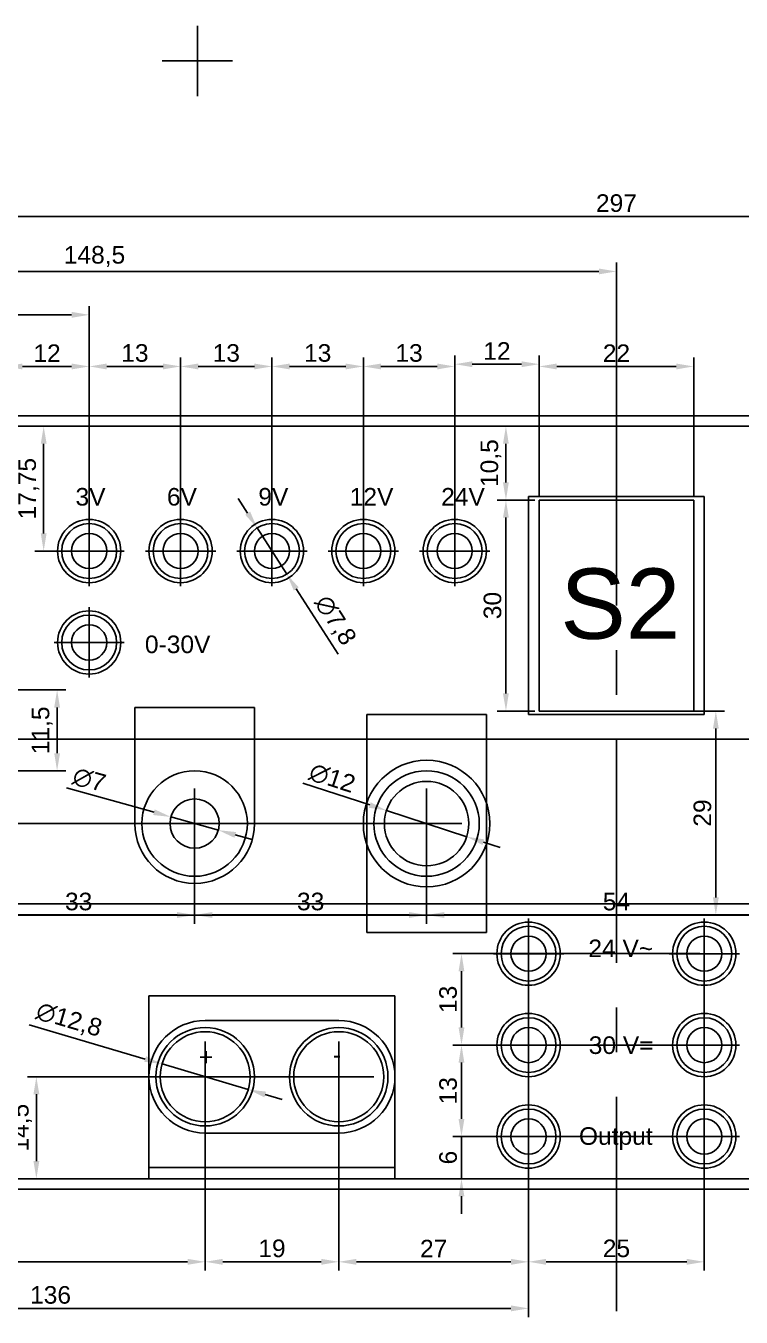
# Model space of a CAD drawing. Header units: millimetres. Extents: x 475 to 4099, y 1633 to 3451.
# Drawn here: x 3356.9 to 3458.6, y 1685 to 1868.6 of the extents above; entities that cross this region are included whole.
import ezdxf

# ---------------------------------------------------------------- set-up
doc = ezdxf.new("R2010")
doc.units = ezdxf.units.MM
doc.linetypes.add('MITTE', pattern=[50.8, 31.75, -6.35, 6.35, -6.35])
for name, color, linetype in [('Bemassung', 80, 'Continuous'), ('Hilfslinie', 30, 'Continuous'), ('Kanten', 7, 'Continuous'), ('Mittel', 10, 'MITTE'), ('Verdeckt', 172, 'Continuous')]:
    doc.layers.add(name, color=color, linetype=linetype)
doc.styles.get("Standard").update_dxf_attribs({"font": 'arial.ttf'})
doc.dimstyles.new('ISO-25', dxfattribs={"dimtxt": 2.5, "dimasz": 2.5, "dimexe": 1.25, "dimexo": 0.625, "dimtad": 1, "dimtxsty": 'Standard', "dimcen": 2.5, "dimadec": 0, "dimazin": 0, "dimtfac": 1, "dimtmove": 0, "dimatfit": 3, "dimfxl": 1, "dimarcsym": 0})

# ---------------------------------------------------------------- blocks, each defined once
blk = doc.blocks.new('*D364')
at = {"layer": 'Bemassung', "color": 0, "lineweight": -2, "transparency": 16777216}
for p, q in [((3353.88, 1800.82), (3353.88, 1821.45)), ((3363.38, 1820.2), (3356.38, 1820.2)), ((3365.88, 1794.57), (3365.88, 1821.45))]:
    blk.add_line(p, q, dxfattribs=at)
at = {"layer": 'Bemassung', "color": 0, "transparency": 16777216}
for points in [[(3356.38, 1820.61), (3356.38, 1819.78), (3353.88, 1820.2)], [(3363.38, 1820.61), (3363.38, 1819.78), (3365.88, 1820.2)]]:
    blk.add_solid(points, dxfattribs=at)
at = {"layer": 'Defpoints', "color": 0, "transparency": 16777216}
for p in [(3353.88, 1820.2), (3353.88, 1800.2), (3365.88, 1793.95)]:
    blk.add_point(p, dxfattribs=at)
at = {"layer": 'Bemassung', "color": 0, "transparency": 16777216, "insert": (3359.88, 1822.08), "char_height": 2.5, "attachment_point": 5}
blk.add_mtext('12', dxfattribs=at)
blk = doc.blocks.new('*D365')
at = {"layer": 'Bemassung', "color": 0, "lineweight": -2, "transparency": 16777216}
for p, q in [((3365.88, 1794.57), (3365.88, 1821.45)), ((3368.38, 1820.2), (3376.38, 1820.2)), ((3378.88, 1794.57), (3378.88, 1821.45))]:
    blk.add_line(p, q, dxfattribs=at)
at = {"layer": 'Bemassung', "color": 0, "transparency": 16777216}
for points in [[(3368.38, 1820.61), (3368.38, 1819.78), (3365.88, 1820.2)], [(3376.38, 1820.61), (3376.38, 1819.78), (3378.88, 1820.2)]]:
    blk.add_solid(points, dxfattribs=at)
at = {"layer": 'Defpoints', "color": 0, "transparency": 16777216}
for p in [(3378.88, 1820.2), (3365.88, 1793.95), (3378.88, 1793.95)]:
    blk.add_point(p, dxfattribs=at)
at = {"layer": 'Bemassung', "color": 0, "transparency": 16777216, "insert": (3372.38, 1822.1), "char_height": 2.5, "attachment_point": 5}
blk.add_mtext('13', dxfattribs=at)
blk = doc.blocks.new('*D366')
at = {"layer": 'Bemassung', "color": 0, "lineweight": -2, "transparency": 16777216}
for p, q in [((3378.88, 1794.57), (3378.88, 1821.45)), ((3381.38, 1820.2), (3389.38, 1820.2)), ((3391.88, 1794.57), (3391.88, 1821.45))]:
    blk.add_line(p, q, dxfattribs=at)
at = {"layer": 'Bemassung', "color": 0, "transparency": 16777216}
for points in [[(3381.38, 1820.61), (3381.38, 1819.78), (3378.88, 1820.2)], [(3389.38, 1820.61), (3389.38, 1819.78), (3391.88, 1820.2)]]:
    blk.add_solid(points, dxfattribs=at)
at = {"layer": 'Defpoints', "color": 0, "transparency": 16777216}
for p in [(3391.88, 1820.2), (3378.88, 1793.95), (3391.88, 1793.95)]:
    blk.add_point(p, dxfattribs=at)
at = {"layer": 'Bemassung', "color": 0, "transparency": 16777216, "insert": (3385.38, 1822.1), "char_height": 2.5, "attachment_point": 5}
blk.add_mtext('13', dxfattribs=at)
blk = doc.blocks.new('*D367')
at = {"layer": 'Bemassung', "color": 0, "lineweight": -2, "transparency": 16777216}
for p, q in [((3391.88, 1794.57), (3391.88, 1821.45)), ((3394.38, 1820.2), (3402.38, 1820.2)), ((3404.88, 1794.57), (3404.88, 1821.45))]:
    blk.add_line(p, q, dxfattribs=at)
at = {"layer": 'Bemassung', "color": 0, "transparency": 16777216}
for points in [[(3394.38, 1820.61), (3394.38, 1819.78), (3391.88, 1820.2)], [(3402.38, 1820.61), (3402.38, 1819.78), (3404.88, 1820.2)]]:
    blk.add_solid(points, dxfattribs=at)
at = {"layer": 'Defpoints', "color": 0, "transparency": 16777216}
for p in [(3404.88, 1820.2), (3391.88, 1793.95), (3404.88, 1793.95)]:
    blk.add_point(p, dxfattribs=at)
at = {"layer": 'Bemassung', "color": 0, "transparency": 16777216, "insert": (3398.38, 1822.1), "char_height": 2.5, "attachment_point": 5}
blk.add_mtext('13', dxfattribs=at)
blk = doc.blocks.new('*D368')
at = {"layer": 'Bemassung', "color": 0, "lineweight": -2, "transparency": 16777216}
for p, q in [((3404.88, 1794.57), (3404.88, 1821.45)), ((3407.38, 1820.2), (3415.38, 1820.2)), ((3417.88, 1794.57), (3417.88, 1821.45))]:
    blk.add_line(p, q, dxfattribs=at)
at = {"layer": 'Bemassung', "color": 0, "transparency": 16777216}
for points in [[(3407.38, 1820.61), (3407.38, 1819.78), (3404.88, 1820.2)], [(3415.38, 1820.61), (3415.38, 1819.78), (3417.88, 1820.2)]]:
    blk.add_solid(points, dxfattribs=at)
at = {"layer": 'Defpoints', "color": 0, "transparency": 16777216}
for p in [(3417.88, 1820.2), (3404.88, 1793.95), (3417.88, 1793.95)]:
    blk.add_point(p, dxfattribs=at)
at = {"layer": 'Bemassung', "color": 0, "transparency": 16777216, "insert": (3411.38, 1822.1), "char_height": 2.5, "attachment_point": 5}
blk.add_mtext('13', dxfattribs=at)
blk = doc.blocks.new('*D369')
at = {"layer": 'Bemassung', "color": 0, "lineweight": -2, "transparency": 16777216}
for p, q in [((3429.88, 1801.82), (3429.88, 1821.45)), ((3432.38, 1820.2), (3449.38, 1820.2)), ((3451.88, 1801.82), (3451.88, 1821.45))]:
    blk.add_line(p, q, dxfattribs=at)
at = {"layer": 'Bemassung', "color": 0, "transparency": 16777216}
for points in [[(3432.38, 1820.61), (3432.38, 1819.78), (3429.88, 1820.2)], [(3449.38, 1820.61), (3449.38, 1819.78), (3451.88, 1820.2)]]:
    blk.add_solid(points, dxfattribs=at)
at = {"layer": 'Defpoints', "color": 0, "transparency": 16777216}
for p in [(3451.88, 1820.2), (3429.88, 1801.2), (3451.88, 1801.2)]:
    blk.add_point(p, dxfattribs=at)
at = {"layer": 'Bemassung', "color": 0, "transparency": 16777216, "insert": (3440.88, 1822.08), "char_height": 2.5, "attachment_point": 5}
blk.add_mtext('22', dxfattribs=at)
blk = doc.blocks.new('*D370')
at = {"layer": 'Bemassung', "color": 0, "lineweight": -2, "transparency": 16777216}
for p, q in [((3429.25, 1801.2), (3423.91, 1801.2)), ((3425.16, 1798.7), (3425.16, 1773.7)), ((3429.25, 1771.2), (3423.91, 1771.2))]:
    blk.add_line(p, q, dxfattribs=at)
at = {"layer": 'Bemassung', "color": 0, "transparency": 16777216}
for points in [[(3424.74, 1798.7), (3425.57, 1798.7), (3425.16, 1801.2)], [(3424.74, 1773.7), (3425.57, 1773.7), (3425.16, 1771.2)]]:
    blk.add_solid(points, dxfattribs=at)
at = {"layer": 'Defpoints', "color": 0, "transparency": 16777216}
for p in [(3429.88, 1801.2), (3425.16, 1771.2), (3429.88, 1771.2)]:
    blk.add_point(p, dxfattribs=at)
at = {"layer": 'Bemassung', "color": 0, "transparency": 16777216, "insert": (3423.26, 1786.2), "char_height": 2.5, "attachment_point": 5, "rotation": 90}
blk.add_mtext('30', dxfattribs=at)
blk = doc.blocks.new('*D373')
at = {"layer": 'Bemassung', "color": 0, "lineweight": -2, "transparency": 16777216}
for p, q in [((3362.65, 1760.28), (3375.1, 1756.81)), ((3384.25, 1754.26), (3377.5, 1756.14)), ((3386.65, 1753.58), (3389.06, 1752.91))]:
    blk.add_line(p, q, dxfattribs=at)
at = {"layer": 'Bemassung', "color": 0, "transparency": 16777216}
for points in [[(3375.21, 1757.21), (3374.98, 1756.41), (3377.5, 1756.14)], [(3386.77, 1753.99), (3386.54, 1753.18), (3384.25, 1754.26)]]:
    blk.add_solid(points, dxfattribs=at)
at = {"layer": 'Defpoints', "color": 0, "transparency": 16777216}
for p in [(3377.5, 1756.14), (3384.25, 1754.26)]:
    blk.add_point(p, dxfattribs=at)
at = {"layer": 'Bemassung', "color": 0, "transparency": 16777216, "insert": (3365.88, 1761.42), "char_height": 2.5, "attachment_point": 5, "rotation": 344.4216}
blk.add_mtext('∅7', dxfattribs=at)
blk = doc.blocks.new('*D374')
at = {"layer": 'Bemassung', "color": 0, "lineweight": -2, "transparency": 16777216}
for p, q in [((3396.27, 1760.95), (3405.8, 1757.84)), ((3419.58, 1753.33), (3408.17, 1757.06)), ((3421.96, 1752.56), (3424.33, 1751.78))]:
    blk.add_line(p, q, dxfattribs=at)
at = {"layer": 'Bemassung', "color": 0, "transparency": 16777216}
for points in [[(3405.92, 1758.23), (3405.67, 1757.44), (3408.17, 1757.06)], [(3422.08, 1752.95), (3421.83, 1752.16), (3419.58, 1753.33)]]:
    blk.add_solid(points, dxfattribs=at)
at = {"layer": 'Defpoints', "color": 0, "transparency": 16777216}
for p in [(3408.17, 1757.06), (3419.58, 1753.33)]:
    blk.add_point(p, dxfattribs=at)
at = {"layer": 'Bemassung', "color": 0, "transparency": 16777216, "insert": (3400.45, 1761.65), "char_height": 2.5, "attachment_point": 5, "rotation": 341.9099}
blk.add_mtext('∅12', dxfattribs=at)
blk = doc.blocks.new('*D376')
at = {"layer": 'Bemassung', "color": 0, "lineweight": -2, "transparency": 16777216}
for p, q in [((3357.35, 1726.58), (3373.84, 1721.71)), ((3388.51, 1717.39), (3376.24, 1721.01)), ((3390.91, 1716.68), (3393.31, 1715.97))]:
    blk.add_line(p, q, dxfattribs=at)
at = {"layer": 'Bemassung', "color": 0, "transparency": 16777216}
for points in [[(3373.96, 1722.11), (3373.72, 1721.32), (3376.24, 1721.01)], [(3391.03, 1717.08), (3390.79, 1716.28), (3388.51, 1717.39)]]:
    blk.add_solid(points, dxfattribs=at)
at = {"layer": 'Defpoints', "color": 0, "transparency": 16777216}
for p in [(3376.24, 1721.01), (3388.51, 1717.39)]:
    blk.add_point(p, dxfattribs=at)
at = {"layer": 'Bemassung', "color": 0, "transparency": 16777216, "insert": (3362.98, 1727.18), "char_height": 2.5, "attachment_point": 5, "rotation": 343.5612}
blk.add_mtext('∅12,8', dxfattribs=at)
blk = doc.blocks.new('*D382')
at = {"layer": 'Bemassung', "color": 0, "lineweight": -2, "transparency": 16777216}
for p, q in [((3292.38, 1802.95), (3292.38, 1828.79)), ((3363.38, 1827.54), (3294.88, 1827.54)), ((3365.88, 1794.57), (3365.88, 1828.79))]:
    blk.add_line(p, q, dxfattribs=at)
at = {"layer": 'Bemassung', "color": 0, "transparency": 16777216}
for points in [[(3294.88, 1827.96), (3294.88, 1827.12), (3292.38, 1827.54)], [(3363.38, 1827.96), (3363.38, 1827.12), (3365.88, 1827.54)]]:
    blk.add_solid(points, dxfattribs=at)
at = {"layer": 'Defpoints', "color": 0, "transparency": 16777216}
for p in [(3292.38, 1827.54), (3292.38, 1802.32), (3365.88, 1793.95)]:
    blk.add_point(p, dxfattribs=at)
at = {"layer": 'Bemassung', "color": 0, "transparency": 16777216, "insert": (3329.13, 1829.67), "char_height": 2.5, "attachment_point": 5}
blk.add_mtext('73,5', dxfattribs=at)
blk = doc.blocks.new('*D383')
at = {"layer": 'Bemassung', "color": 0, "lineweight": -2, "transparency": 16777216}
for p, q in [((3292.38, 1802.95), (3292.38, 1834.96)), ((3440.88, 1813.82), (3440.88, 1834.96)), ((3438.38, 1833.71), (3294.88, 1833.71))]:
    blk.add_line(p, q, dxfattribs=at)
at = {"layer": 'Bemassung', "color": 0, "transparency": 16777216}
for points in [[(3294.88, 1834.12), (3294.88, 1833.29), (3292.38, 1833.71)], [(3438.38, 1834.12), (3438.38, 1833.29), (3440.88, 1833.71)]]:
    blk.add_solid(points, dxfattribs=at)
at = {"layer": 'Defpoints', "color": 0, "transparency": 16777216}
for p in [(3292.38, 1833.71), (3440.88, 1813.2), (3292.38, 1802.32)]:
    blk.add_point(p, dxfattribs=at)
at = {"layer": 'Bemassung', "color": 0, "transparency": 16777216, "insert": (3366.63, 1835.84), "char_height": 2.5, "attachment_point": 5}
blk.add_mtext('148,5', dxfattribs=at)
blk = doc.blocks.new('*D384')
at = {"layer": 'Bemassung', "color": 0, "lineweight": -2, "transparency": 16777216}
for p, q in [((3417.88, 1794.57), (3417.88, 1821.77)), ((3429.88, 1801.82), (3429.88, 1821.77)), ((3420.38, 1820.52), (3427.38, 1820.52))]:
    blk.add_line(p, q, dxfattribs=at)
at = {"layer": 'Bemassung', "color": 0, "transparency": 16777216}
for points in [[(3420.38, 1820.93), (3420.38, 1820.1), (3417.88, 1820.52)], [(3427.38, 1820.93), (3427.38, 1820.1), (3429.88, 1820.52)]]:
    blk.add_solid(points, dxfattribs=at)
at = {"layer": 'Defpoints', "color": 0, "transparency": 16777216}
for p in [(3429.88, 1820.52), (3429.88, 1801.2), (3417.88, 1793.95)]:
    blk.add_point(p, dxfattribs=at)
at = {"layer": 'Bemassung', "color": 0, "transparency": 16777216, "insert": (3423.88, 1822.4), "char_height": 2.5, "attachment_point": 5}
blk.add_mtext('12', dxfattribs=at)
blk = doc.blocks.new('*D385')
at = {"layer": 'Bemassung', "color": 0, "lineweight": -2, "transparency": 16777216}
for p, q in [((3429.25, 1811.7), (3423.91, 1811.7)), ((3425.16, 1803.7), (3425.16, 1809.2)), ((3429.25, 1801.2), (3423.91, 1801.2))]:
    blk.add_line(p, q, dxfattribs=at)
at = {"layer": 'Bemassung', "color": 0, "transparency": 16777216}
for points in [[(3424.74, 1809.2), (3425.57, 1809.2), (3425.16, 1811.7)], [(3424.74, 1803.7), (3425.57, 1803.7), (3425.16, 1801.2)]]:
    blk.add_solid(points, dxfattribs=at)
at = {"layer": 'Defpoints', "color": 0, "transparency": 16777216}
for p in [(3425.16, 1811.7), (3429.88, 1811.7), (3429.88, 1801.2)]:
    blk.add_point(p, dxfattribs=at)
at = {"layer": 'Bemassung', "color": 0, "transparency": 16777216, "insert": (3423.03, 1806.45), "char_height": 2.5, "attachment_point": 5, "rotation": 90}
blk.add_mtext('10,5', dxfattribs=at)
blk = doc.blocks.new('*D386')
at = {"layer": 'Bemassung', "color": 0, "lineweight": -2, "transparency": 16777216}
for p, q in [((3301.75, 1811.7), (3275.29, 1811.7)), ((3276.54, 1757.7), (3276.54, 1809.2)), ((3413.25, 1755.2), (3275.29, 1755.2))]:
    blk.add_line(p, q, dxfattribs=at)
at = {"layer": 'Bemassung', "color": 0, "transparency": 16777216}
for points in [[(3276.12, 1809.2), (3276.95, 1809.2), (3276.54, 1811.7)], [(3276.12, 1757.7), (3276.95, 1757.7), (3276.54, 1755.2)]]:
    blk.add_solid(points, dxfattribs=at)
at = {"layer": 'Defpoints', "color": 0, "transparency": 16777216}
for p in [(3276.54, 1811.7), (3302.38, 1811.7), (3413.88, 1755.2)]:
    blk.add_point(p, dxfattribs=at)
at = {"layer": 'Bemassung', "color": 0, "transparency": 16777216, "insert": (3274.41, 1783.45), "char_height": 2.5, "attachment_point": 5, "rotation": 90}
blk.add_mtext('56,5', dxfattribs=at)
blk = doc.blocks.new('*D355')
at = {"layer": 'Bemassung', "color": 0, "lineweight": -2, "transparency": 16777216}
for p, q in [((3413.25, 1755.2), (3275.29, 1755.2)), ((3276.54, 1728.7), (3276.54, 1752.7)), ((3330.75, 1726.2), (3275.29, 1726.2))]:
    blk.add_line(p, q, dxfattribs=at)
at = {"layer": 'Bemassung', "color": 0, "transparency": 16777216}
for points in [[(3276.12, 1752.7), (3276.95, 1752.7), (3276.54, 1755.2)], [(3276.12, 1728.7), (3276.95, 1728.7), (3276.54, 1726.2)]]:
    blk.add_solid(points, dxfattribs=at)
at = {"layer": 'Defpoints', "color": 0, "transparency": 16777216}
for p in [(3276.54, 1755.2), (3413.88, 1755.2), (3331.38, 1726.2)]:
    blk.add_point(p, dxfattribs=at)
at = {"layer": 'Bemassung', "color": 0, "transparency": 16777216, "insert": (3274.63, 1740.7), "char_height": 2.5, "attachment_point": 5, "rotation": 90}
blk.add_mtext('29', dxfattribs=at)
blk = doc.blocks.new('*D388')
at = {"layer": 'Bemassung', "color": 0, "lineweight": -2, "transparency": 16777216}
for p, q in [((3382.38, 1718.57), (3382.38, 1691.63)), ((3292.38, 1714.07), (3292.38, 1691.63)), ((3294.88, 1692.88), (3379.88, 1692.88))]:
    blk.add_line(p, q, dxfattribs=at)
at = {"layer": 'Bemassung', "color": 0, "transparency": 16777216}
for points in [[(3294.88, 1693.3), (3294.88, 1692.46), (3292.38, 1692.88)], [(3379.88, 1693.3), (3379.88, 1692.46), (3382.38, 1692.88)]]:
    blk.add_solid(points, dxfattribs=at)
at = {"layer": 'Defpoints', "color": 0, "transparency": 16777216}
for p in [(3382.38, 1719.2), (3292.38, 1714.7), (3382.38, 1692.88)]:
    blk.add_point(p, dxfattribs=at)
at = {"layer": 'Bemassung', "color": 0, "transparency": 16777216, "insert": (3337.38, 1694.78), "char_height": 2.5, "attachment_point": 5}
blk.add_mtext('90', dxfattribs=at)
blk = doc.blocks.new('*D356')
at = {"layer": 'Bemassung', "color": 0, "lineweight": -2, "transparency": 16777216}
for p, q in [((3382.38, 1718.57), (3382.38, 1691.63)), ((3401.38, 1718.57), (3401.38, 1691.63)), ((3384.88, 1692.88), (3398.88, 1692.88))]:
    blk.add_line(p, q, dxfattribs=at)
at = {"layer": 'Bemassung', "color": 0, "transparency": 16777216}
for points in [[(3384.88, 1693.3), (3384.88, 1692.46), (3382.38, 1692.88)], [(3398.88, 1693.3), (3398.88, 1692.46), (3401.38, 1692.88)]]:
    blk.add_solid(points, dxfattribs=at)
at = {"layer": 'Defpoints', "color": 0, "transparency": 16777216}
for p in [(3382.38, 1719.2), (3401.38, 1719.2), (3401.38, 1692.88)]:
    blk.add_point(p, dxfattribs=at)
at = {"layer": 'Bemassung', "color": 0, "transparency": 16777216, "insert": (3391.88, 1694.78), "char_height": 2.5, "attachment_point": 5}
blk.add_mtext('19', dxfattribs=at)
blk = doc.blocks.new('*D389')
at = {"layer": 'Bemassung', "color": 0, "lineweight": -2, "transparency": 16777216}
for p, q in [((3400.75, 1719.2), (3357.11, 1719.2)), ((3358.36, 1716.7), (3358.36, 1707.2)), ((3373.75, 1704.7), (3357.11, 1704.7))]:
    blk.add_line(p, q, dxfattribs=at)
at = {"layer": 'Bemassung', "color": 0, "transparency": 16777216}
for points in [[(3357.95, 1716.7), (3358.78, 1716.7), (3358.36, 1719.2)], [(3357.95, 1707.2), (3358.78, 1707.2), (3358.36, 1704.7)]]:
    blk.add_solid(points, dxfattribs=at)
at = {"layer": 'Defpoints', "color": 0, "transparency": 16777216}
for p in [(3401.38, 1719.2), (3358.36, 1704.7), (3374.38, 1704.7)]:
    blk.add_point(p, dxfattribs=at)
at = {"layer": 'Bemassung', "color": 0, "transparency": 16777216, "insert": (3356.24, 1711.95), "char_height": 2.5, "attachment_point": 5, "rotation": 90}
blk.add_mtext('14,5', dxfattribs=at)
blk = doc.blocks.new('*D391')
at = {"layer": 'Bemassung', "color": 0, "lineweight": -2, "transparency": 16777216}
for p, q in [((3365.25, 1811.7), (3358.15, 1811.7)), ((3359.4, 1796.45), (3359.4, 1809.2)), ((3365.25, 1793.95), (3358.15, 1793.95))]:
    blk.add_line(p, q, dxfattribs=at)
at = {"layer": 'Bemassung', "color": 0, "transparency": 16777216}
for points in [[(3358.99, 1809.2), (3359.82, 1809.2), (3359.4, 1811.7)], [(3358.99, 1796.45), (3359.82, 1796.45), (3359.4, 1793.95)]]:
    blk.add_solid(points, dxfattribs=at)
at = {"layer": 'Defpoints', "color": 0, "transparency": 16777216}
for p in [(3359.4, 1811.7), (3365.88, 1811.7), (3365.88, 1793.95)]:
    blk.add_point(p, dxfattribs=at)
at = {"layer": 'Bemassung', "color": 0, "transparency": 16777216, "insert": (3357.28, 1802.82), "char_height": 2.5, "attachment_point": 5, "rotation": 90}
blk.add_mtext('17,75', dxfattribs=at)
blk = doc.blocks.new('*D392')
at = {"layer": 'Bemassung', "color": 0, "lineweight": -2, "transparency": 16777216}
for p, q in [((3418.84, 1713.2), (3418.84, 1715.7)), ((3427.75, 1710.7), (3417.59, 1710.7)), ((3418.84, 1710.7), (3418.84, 1704.7)), ((3427.75, 1704.7), (3417.59, 1704.7)), ((3418.84, 1702.2), (3418.84, 1699.7))]:
    blk.add_line(p, q, dxfattribs=at)
at = {"layer": 'Bemassung', "color": 0, "transparency": 16777216}
for points in [[(3418.42, 1713.2), (3419.25, 1713.2), (3418.84, 1710.7)], [(3418.42, 1702.2), (3419.25, 1702.2), (3418.84, 1704.7)]]:
    blk.add_solid(points, dxfattribs=at)
at = {"layer": 'Defpoints', "color": 0, "transparency": 16777216}
for p in [(3428.38, 1710.7), (3418.84, 1704.7), (3428.38, 1704.7)]:
    blk.add_point(p, dxfattribs=at)
at = {"layer": 'Bemassung', "color": 0, "transparency": 16777216, "insert": (3416.94, 1707.7), "char_height": 2.5, "attachment_point": 5, "rotation": 90}
blk.add_mtext('6', dxfattribs=at)
blk = doc.blocks.new('*D357')
at = {"layer": 'Bemassung', "color": 0, "lineweight": -2, "transparency": 16777216}
for p, q in [((3452.75, 1723.7), (3417.59, 1723.7)), ((3418.84, 1721.2), (3418.84, 1713.2)), ((3452.75, 1710.7), (3417.59, 1710.7))]:
    blk.add_line(p, q, dxfattribs=at)
at = {"layer": 'Bemassung', "color": 0, "transparency": 16777216}
for points in [[(3418.42, 1721.2), (3419.25, 1721.2), (3418.84, 1723.7)], [(3418.42, 1713.2), (3419.25, 1713.2), (3418.84, 1710.7)]]:
    blk.add_solid(points, dxfattribs=at)
at = {"layer": 'Defpoints', "color": 0, "transparency": 16777216}
for p in [(3453.38, 1723.7), (3418.84, 1710.7), (3453.38, 1710.7)]:
    blk.add_point(p, dxfattribs=at)
at = {"layer": 'Bemassung', "color": 0, "transparency": 16777216, "insert": (3416.94, 1717.2), "char_height": 2.5, "attachment_point": 5, "rotation": 90}
blk.add_mtext('13', dxfattribs=at)
blk = doc.blocks.new('*D358')
at = {"layer": 'Bemassung', "color": 0, "lineweight": -2, "transparency": 16777216}
for p, q in [((3452.75, 1736.7), (3417.59, 1736.7)), ((3418.84, 1726.2), (3418.84, 1734.2)), ((3452.75, 1723.7), (3417.59, 1723.7))]:
    blk.add_line(p, q, dxfattribs=at)
at = {"layer": 'Bemassung', "color": 0, "transparency": 16777216}
for points in [[(3418.42, 1734.2), (3419.25, 1734.2), (3418.84, 1736.7)], [(3418.42, 1726.2), (3419.25, 1726.2), (3418.84, 1723.7)]]:
    blk.add_solid(points, dxfattribs=at)
at = {"layer": 'Defpoints', "color": 0, "transparency": 16777216}
for p in [(3418.84, 1736.7), (3453.38, 1736.7), (3453.38, 1723.7)]:
    blk.add_point(p, dxfattribs=at)
at = {"layer": 'Bemassung', "color": 0, "transparency": 16777216, "insert": (3416.94, 1730.2), "char_height": 2.5, "attachment_point": 5, "rotation": 90}
blk.add_mtext('13', dxfattribs=at)
blk = doc.blocks.new('*D393')
at = {"layer": 'Bemassung', "color": 0, "lineweight": -2, "transparency": 16777216}
for p, q in [((3401.38, 1718.57), (3401.38, 1691.63)), ((3428.38, 1710.07), (3428.38, 1691.63)), ((3425.88, 1692.88), (3403.88, 1692.88))]:
    blk.add_line(p, q, dxfattribs=at)
at = {"layer": 'Bemassung', "color": 0, "transparency": 16777216}
for points in [[(3403.88, 1693.3), (3403.88, 1692.46), (3401.38, 1692.88)], [(3425.88, 1693.3), (3425.88, 1692.46), (3428.38, 1692.88)]]:
    blk.add_solid(points, dxfattribs=at)
at = {"layer": 'Defpoints', "color": 0, "transparency": 16777216}
for p in [(3401.38, 1719.2), (3428.38, 1710.7), (3401.38, 1692.88)]:
    blk.add_point(p, dxfattribs=at)
at = {"layer": 'Bemassung', "color": 0, "transparency": 16777216, "insert": (3414.88, 1694.76), "char_height": 2.5, "attachment_point": 5}
blk.add_mtext('27', dxfattribs=at)
blk = doc.blocks.new('*D394')
at = {"layer": 'Bemassung', "color": 0, "lineweight": -2, "transparency": 16777216}
for p, q in [((3428.38, 1736.07), (3428.38, 1691.63)), ((3453.38, 1736.07), (3453.38, 1691.63)), ((3430.88, 1692.88), (3450.88, 1692.88))]:
    blk.add_line(p, q, dxfattribs=at)
at = {"layer": 'Bemassung', "color": 0, "transparency": 16777216}
for points in [[(3430.88, 1693.3), (3430.88, 1692.46), (3428.38, 1692.88)], [(3450.88, 1693.3), (3450.88, 1692.46), (3453.38, 1692.88)]]:
    blk.add_solid(points, dxfattribs=at)
at = {"layer": 'Defpoints', "color": 0, "transparency": 16777216}
for p in [(3428.38, 1736.7), (3453.38, 1736.7), (3453.38, 1692.88)]:
    blk.add_point(p, dxfattribs=at)
at = {"layer": 'Bemassung', "color": 0, "transparency": 16777216, "insert": (3440.88, 1694.78), "char_height": 2.5, "attachment_point": 5}
blk.add_mtext('25', dxfattribs=at)
blk = doc.blocks.new('*D395')
at = {"layer": 'Bemassung', "color": 0, "lineweight": -2, "transparency": 16777216}
for p, q in [((3292.38, 1803.57), (3292.38, 1842.76)), ((3589.38, 1802.32), (3589.38, 1842.76)), ((3294.88, 1841.51), (3586.88, 1841.51))]:
    blk.add_line(p, q, dxfattribs=at)
at = {"layer": 'Bemassung', "color": 0, "transparency": 16777216}
for points in [[(3294.88, 1841.93), (3294.88, 1841.1), (3292.38, 1841.51)], [(3586.88, 1841.93), (3586.88, 1841.1), (3589.38, 1841.51)]]:
    blk.add_solid(points, dxfattribs=at)
at = {"layer": 'Defpoints', "color": 0, "transparency": 16777216}
for p in [(3589.38, 1841.51), (3292.38, 1802.95), (3589.38, 1801.7)]:
    blk.add_point(p, dxfattribs=at)
at = {"layer": 'Bemassung', "color": 0, "transparency": 16777216, "insert": (3440.88, 1843.41), "char_height": 2.5, "attachment_point": 5}
blk.add_mtext('297', dxfattribs=at)
blk = doc.blocks.new('*D400')
at = {"layer": 'Bemassung', "color": 0, "lineweight": -2, "transparency": 16777216}
for p, q in [((3347.88, 1754.57), (3347.88, 1740.95)), ((3380.88, 1754.57), (3380.88, 1740.95)), ((3350.38, 1742.2), (3378.38, 1742.2))]:
    blk.add_line(p, q, dxfattribs=at)
at = {"layer": 'Bemassung', "color": 0, "transparency": 16777216}
for points in [[(3350.38, 1742.61), (3350.38, 1741.78), (3347.88, 1742.2)], [(3378.38, 1742.61), (3378.38, 1741.78), (3380.88, 1742.2)]]:
    blk.add_solid(points, dxfattribs=at)
at = {"layer": 'Defpoints', "color": 0, "transparency": 16777216}
for p in [(3347.88, 1755.2), (3380.88, 1755.2), (3380.88, 1742.2)]:
    blk.add_point(p, dxfattribs=at)
at = {"layer": 'Bemassung', "color": 0, "transparency": 16777216, "insert": (3364.38, 1744.1), "char_height": 2.5, "attachment_point": 5}
blk.add_mtext('33', dxfattribs=at)
blk = doc.blocks.new('*D401')
at = {"layer": 'Bemassung', "color": 0, "lineweight": -2, "transparency": 16777216}
for p, q in [((3380.88, 1754.57), (3380.88, 1740.95)), ((3413.88, 1754.57), (3413.88, 1740.95)), ((3411.38, 1742.2), (3383.38, 1742.2))]:
    blk.add_line(p, q, dxfattribs=at)
at = {"layer": 'Bemassung', "color": 0, "transparency": 16777216}
for points in [[(3383.38, 1742.61), (3383.38, 1741.78), (3380.88, 1742.2)], [(3411.38, 1742.61), (3411.38, 1741.78), (3413.88, 1742.2)]]:
    blk.add_solid(points, dxfattribs=at)
at = {"layer": 'Defpoints', "color": 0, "transparency": 16777216}
for p in [(3380.88, 1755.2), (3413.88, 1755.2), (3380.88, 1742.2)]:
    blk.add_point(p, dxfattribs=at)
at = {"layer": 'Bemassung', "color": 0, "transparency": 16777216, "insert": (3397.38, 1744.1), "char_height": 2.5, "attachment_point": 5}
blk.add_mtext('33', dxfattribs=at)
blk = doc.blocks.new('*D402')
at = {"layer": 'Bemassung', "color": 0, "lineweight": -2, "transparency": 16777216}
for p, q in [((3413.88, 1754.57), (3413.88, 1740.95)), ((3467.88, 1754.57), (3467.88, 1740.95)), ((3416.38, 1742.2), (3465.38, 1742.2))]:
    blk.add_line(p, q, dxfattribs=at)
at = {"layer": 'Bemassung', "color": 0, "transparency": 16777216}
for points in [[(3416.38, 1742.61), (3416.38, 1741.78), (3413.88, 1742.2)], [(3465.38, 1742.61), (3465.38, 1741.78), (3467.88, 1742.2)]]:
    blk.add_solid(points, dxfattribs=at)
at = {"layer": 'Defpoints', "color": 0, "transparency": 16777216}
for p in [(3413.88, 1755.2), (3467.88, 1755.2), (3467.88, 1742.2)]:
    blk.add_point(p, dxfattribs=at)
at = {"layer": 'Bemassung', "color": 0, "transparency": 16777216, "insert": (3440.88, 1744.09), "char_height": 2.5, "attachment_point": 5}
blk.add_mtext('54', dxfattribs=at)
blk = doc.blocks.new('*D403')
at = {"layer": 'Bemassung', "color": 0, "lineweight": -2, "transparency": 16777216}
for p, q in [((3388.42, 1799.34), (3387.07, 1801.44)), ((3389.77, 1797.23), (3393.98, 1790.66)), ((3401.28, 1779.27), (3395.33, 1788.56))]:
    blk.add_line(p, q, dxfattribs=at)
at = {"layer": 'Bemassung', "color": 0, "transparency": 16777216}
for points in [[(3388.77, 1799.56), (3388.07, 1799.11), (3389.77, 1797.23)], [(3395.68, 1788.78), (3394.98, 1788.33), (3393.98, 1790.66)]]:
    blk.add_solid(points, dxfattribs=at)
at = {"layer": 'Defpoints', "color": 0, "transparency": 16777216}
for p in [(3389.77, 1797.23), (3393.98, 1790.66)]:
    blk.add_point(p, dxfattribs=at)
at = {"layer": 'Bemassung', "color": 0, "transparency": 16777216, "insert": (3400.8, 1784.03), "char_height": 2.5, "attachment_point": 5, "rotation": 302.6491}
blk.add_mtext('∅7,8', dxfattribs=at)
blk = doc.blocks.new('*D362')
at = {"layer": 'Bemassung', "color": 0, "lineweight": -2, "transparency": 16777216}
for p, q in [((3292.38, 1692.26), (3292.38, 1685.01)), ((3428.38, 1692.26), (3428.38, 1685.01)), ((3425.88, 1686.26), (3294.88, 1686.26))]:
    blk.add_line(p, q, dxfattribs=at)
at = {"layer": 'Bemassung', "color": 0, "transparency": 16777216}
for points in [[(3294.88, 1686.68), (3294.88, 1685.84), (3292.38, 1686.26)], [(3425.88, 1686.68), (3425.88, 1685.84), (3428.38, 1686.26)]]:
    blk.add_solid(points, dxfattribs=at)
at = {"layer": 'Defpoints', "color": 0, "transparency": 16777216}
for p in [(3292.38, 1692.88), (3428.38, 1692.88), (3292.38, 1686.26)]:
    blk.add_point(p, dxfattribs=at)
at = {"layer": 'Bemassung', "color": 0, "transparency": 16777216, "insert": (3360.38, 1688.16), "char_height": 2.5, "attachment_point": 5}
blk.add_mtext('136', dxfattribs=at)
blk = doc.blocks.new('*D404')
at = {"layer": 'Bemassung', "color": 0, "lineweight": -2, "transparency": 16777216}
for p, q in [((3441.5, 1771.2), (3456.27, 1771.2)), ((3455.02, 1768.7), (3455.02, 1744.7)), ((3441.5, 1742.2), (3456.27, 1742.2))]:
    blk.add_line(p, q, dxfattribs=at)
at = {"layer": 'Bemassung', "color": 0, "transparency": 16777216}
for points in [[(3454.61, 1768.7), (3455.44, 1768.7), (3455.02, 1771.2)], [(3454.61, 1744.7), (3455.44, 1744.7), (3455.02, 1742.2)]]:
    blk.add_solid(points, dxfattribs=at)
at = {"layer": 'Defpoints', "color": 0, "transparency": 16777216}
for p in [(3440.88, 1771.2), (3440.88, 1742.2), (3455.02, 1742.2)]:
    blk.add_point(p, dxfattribs=at)
at = {"layer": 'Bemassung', "color": 0, "transparency": 16777216, "insert": (3453.12, 1756.7), "char_height": 2.5, "attachment_point": 5, "rotation": 90}
blk.add_mtext('29', dxfattribs=at)
blk = doc.blocks.new('*D405')
at = {"layer": 'Bemassung', "color": 0, "lineweight": -2, "transparency": 16777216}
for p, q in [((3354.5, 1774.2), (3362.56, 1774.2)), ((3361.31, 1771.7), (3361.31, 1765.2)), ((3348.5, 1762.7), (3362.56, 1762.7))]:
    blk.add_line(p, q, dxfattribs=at)
at = {"layer": 'Bemassung', "color": 0, "transparency": 16777216}
for points in [[(3360.9, 1771.7), (3361.73, 1771.7), (3361.31, 1774.2)], [(3360.9, 1765.2), (3361.73, 1765.2), (3361.31, 1762.7)]]:
    blk.add_solid(points, dxfattribs=at)
at = {"layer": 'Defpoints', "color": 0, "transparency": 16777216}
for p in [(3353.88, 1774.2), (3347.88, 1762.7), (3361.31, 1762.7)]:
    blk.add_point(p, dxfattribs=at)
at = {"layer": 'Bemassung', "color": 0, "transparency": 16777216, "insert": (3359.18, 1768.45), "char_height": 2.5, "attachment_point": 5, "rotation": 90}
blk.add_mtext('11,5', dxfattribs=at)

msp = doc.modelspace()

# ---------------------------------------------------------------- linework, layer by layer
for p, q in [((3579.375, 1811.696), (3302.375, 1811.696)), ((3302.375, 1704.696), (3579.375, 1704.696))]:
    msp.add_line(p, q)
msp.add_circle((3380.875, 1755.196), 7.5)
at = {"layer": 'Hilfslinie'}
for p, q in [((3429.875, 1801.196), (3451.875, 1801.196)), ((3429.875, 1771.196), (3429.875, 1801.196)), ((3451.875, 1801.196), (3451.875, 1771.196)), ((3451.875, 1771.196), (3429.875, 1771.196))]:
    msp.add_line(p, q, dxfattribs=at)
for centre, radius in [((3365.875, 1793.946), 3.9), ((3378.875, 1793.946), 3.9), ((3391.875, 1793.946), 3.9), ((3404.875, 1793.946), 3.9), ((3417.875, 1793.946), 3.9), ((3365.875, 1780.946), 3.9), ((3413.875, 1755.196), 6), ((3380.875, 1755.196), 3.5), ((3428.375, 1736.696), 3.9), ((3453.375, 1736.696), 3.9), ((3428.375, 1723.696), 3.9), ((3453.375, 1723.696), 3.9), ((3382.375, 1719.196), 6.4), ((3401.375, 1719.196), 6.4), ((3428.375, 1710.696), 3.9), ((3453.375, 1710.696), 3.9)]:
    msp.add_circle(centre, radius, dxfattribs=at)
at = {"layer": 'Kanten'}
for p, q in [((3579.375, 1813.196), (3302.375, 1813.196)), ((3453.375, 1801.696), (3428.375, 1801.696)), ((3428.375, 1770.696), (3428.375, 1801.696)), ((3453.375, 1801.696), (3453.375, 1770.696)), ((3453.375, 1770.696), (3428.375, 1770.696)), ((3401.375, 1727.196), (3382.375, 1727.196)), ((3374.375, 1719.196), (3374.375, 1719.196)), ((3401.375, 1711.196), (3382.375, 1711.196)), ((3579.375, 1703.196), (3302.375, 1703.196))]:
    msp.add_line(p, q, dxfattribs=at)
for centre, radius in [((3365.875, 1793.946), 4.5), ((3378.875, 1793.946), 4.5), ((3391.875, 1793.946), 4.5), ((3404.875, 1793.946), 4.5), ((3417.875, 1793.946), 4.5), ((3365.875, 1793.946), 2.5), ((3378.875, 1793.946), 2.5), ((3391.875, 1793.946), 2.5), ((3404.875, 1793.946), 2.5), ((3417.875, 1793.946), 2.5), ((3365.875, 1780.946), 4.5), ((3365.875, 1780.946), 2.5), ((3413.875, 1755.196), 7.5), ((3428.375, 1736.696), 4.5), ((3453.375, 1736.696), 4.5), ((3428.375, 1736.696), 2.5), ((3453.375, 1736.696), 2.5), ((3428.375, 1723.696), 4.5), ((3453.375, 1723.696), 4.5), ((3382.375, 1719.196), 7), ((3401.375, 1719.196), 7), ((3428.375, 1723.696), 2.5), ((3453.375, 1723.696), 2.5), ((3428.375, 1710.696), 4.5), ((3453.375, 1710.696), 4.5), ((3428.375, 1710.696), 2.5), ((3453.375, 1710.696), 2.5)]:
    msp.add_circle(centre, radius, dxfattribs=at)
for centre, start, end in [((3382.375, 1719.196), 90, 180), ((3401.375, 1719.196), 0, 90), ((3382.375, 1719.196), 180, 270), ((3401.375, 1719.196), 270, 0)]:
    msp.add_arc(centre, 8, start, end, dxfattribs=at)
at = {"layer": 'Mittel'}
msp.add_line((3440.875, 1817.963), (3440.875, 1685.842), dxfattribs=at)
at = {"layer": 'Verdeckt'}
for p, q in [((3381.275, 1858.634), (3381.275, 1868.634)), ((3376.275, 1863.634), (3386.275, 1863.634)), ((3365.875, 1788.946), (3365.875, 1798.946)), ((3378.875, 1788.946), (3378.875, 1798.946)), ((3391.875, 1788.946), (3391.875, 1798.946)), ((3404.875, 1788.946), (3404.875, 1798.946)), ((3417.875, 1788.946), (3417.875, 1798.946)), ((3360.875, 1793.946), (3370.875, 1793.946)), ((3373.875, 1793.946), (3383.875, 1793.946)), ((3386.875, 1793.946), (3396.875, 1793.946)), ((3399.875, 1793.946), (3409.875, 1793.946)), ((3412.875, 1793.946), (3422.875, 1793.946)), ((3365.875, 1775.946), (3365.875, 1785.946)), ((3360.875, 1780.946), (3370.875, 1780.946)), ((3405.375, 1739.696), (3405.375, 1770.696)), ((3405.375, 1770.696), (3422.375, 1770.696)), ((3422.375, 1770.696), (3422.375, 1739.696)), ((3292.375, 1767.196), (3589.375, 1767.196)), ((3380.875, 1750.196), (3380.875, 1760.196)), ((3413.875, 1750.196), (3413.875, 1760.196)), ((3375.593, 1755.196), (3385.593, 1755.196)), ((3408.875, 1755.196), (3418.875, 1755.196)), ((3292.375, 1743.796), (3589.375, 1743.796)), ((3292.375, 1742.196), (3589.375, 1742.196)), ((3428.375, 1731.696), (3428.375, 1741.696)), ((3453.375, 1731.696), (3453.375, 1741.696)), ((3422.375, 1739.696), (3405.375, 1739.696)), ((3423.375, 1736.696), (3433.375, 1736.696)), ((3448.375, 1736.696), (3458.375, 1736.696)), ((3409.375, 1730.696), (3374.375, 1730.696)), ((3374.375, 1730.696), (3374.375, 1704.696)), ((3409.375, 1704.696), (3409.375, 1730.696)), ((3428.375, 1718.696), (3428.375, 1728.696)), ((3453.375, 1718.696), (3453.375, 1728.696)), ((3382.375, 1714.196), (3382.375, 1724.196)), ((3401.375, 1714.196), (3401.375, 1724.196)), ((3423.375, 1723.696), (3433.375, 1723.696)), ((3448.375, 1723.696), (3458.375, 1723.696)), ((3377.375, 1719.196), (3387.375, 1719.196)), ((3396.375, 1719.196), (3406.375, 1719.196)), ((3428.375, 1705.696), (3428.375, 1715.696)), ((3453.375, 1705.696), (3453.375, 1715.696)), ((3423.375, 1710.696), (3433.375, 1710.696)), ((3448.375, 1710.696), (3458.375, 1710.696)), ((3409.375, 1706.296), (3374.375, 1706.296)), ((3374.375, 1704.696), (3409.375, 1704.696))]:
    msp.add_line(p, q, dxfattribs=at)
msp.add_lwpolyline([(3372.375, 1755.196), (3372.375, 1771.696), (3389.375, 1771.696), (3389.375, 1755.196, -1)], format="xyb", close=True, dxfattribs=at)
msp.add_circle((3413.875, 1755.196), 9, dxfattribs=at)

# ---------------------------------------------------------------- texts
at = {"insert": (3432.893, 1791.469), "char_height": 10, "attachment_point": 1}
msp.add_mtext_dynamic_manual_height_columns('S2', width=13.16423, gutter_width=12.5, heights=[9.423], dxfattribs=at)
at = {"layer": 'Kanten'}
msp.add_text('3V         6V         9V         12V       24V', height=2.5, dxfattribs=at).set_placement((3363.931, 1800.418))
at = {"layer": 'Kanten', "char_height": 2.5, "attachment_point": 1}
for s, width, heights, insert in [('0-30V', 40.8672, [0], (3373.804, 1781.934)), ('24 V~', 12.32226, [0], (3436.887, 1738.702)), ('30 V=', 11.78651, [0], (3436.939, 1724.938)), ('+', 4.18126, [2.5], (3381.471, 1723.281)), ('-', 2.92919, [0], (3400.561, 1723.567)), ('Output', 12.53656, [0], (3435.546, 1712.017))]:
    msp.add_mtext_dynamic_manual_height_columns(s, width=width, gutter_width=12.5, heights=heights, dxfattribs=dict(at, insert=insert))

# ---------------------------------------------------------------- dimensions: what is measured, and where the dimension line sits
at = {"layer": 'Bemassung'}
for base, p1, p2, picture, middle in [((3589.375, 1841.513), (3292.375, 1802.946), (3589.375, 1801.696), '*D395', (3440.875, 1843.414)), ((3292.375, 1833.708), (3440.875, 1813.196), (3292.375, 1802.321), '*D383', (3366.625, 1835.835)), ((3292.375, 1827.542), (3365.875, 1793.946), (3292.375, 1802.321), '*D382', (3329.125, 1829.669)), ((3353.875, 1820.196), (3365.875, 1793.946), (3353.875, 1800.196), '*D364', (3359.875, 1822.076)), ((3378.875, 1820.196), (3365.875, 1793.946), (3378.875, 1793.946), '*D365', (3372.375, 1822.099)), ((3391.875, 1820.196), (3378.875, 1793.946), (3391.875, 1793.946), '*D366', (3385.375, 1822.099)), ((3404.875, 1820.196), (3391.875, 1793.946), (3404.875, 1793.946), '*D367', (3398.375, 1822.099)), ((3417.875, 1820.196), (3404.875, 1793.946), (3417.875, 1793.946), '*D368', (3411.375, 1822.099)), ((3429.875, 1820.518), (3417.875, 1793.946), (3429.875, 1801.196), '*D384', (3423.875, 1822.398)), ((3451.875, 1820.196), (3429.875, 1801.196), (3451.875, 1801.196), '*D369', (3440.875, 1822.076)), ((3380.875, 1742.196), (3347.875, 1755.196), (3380.875, 1755.196), '*D400', (3364.375, 1744.099)), ((3380.875, 1742.196), (3413.875, 1755.196), (3380.875, 1755.196), '*D401', (3397.375, 1744.099)), ((3467.875, 1742.196), (3413.875, 1755.196), (3467.875, 1755.196), '*D402', (3440.875, 1744.093)), ((3453.375, 1692.88), (3428.375, 1736.696), (3453.375, 1736.696), '*D394', (3440.875, 1694.782)), ((3382.375, 1692.88), (3292.375, 1714.696), (3382.375, 1719.196), '*D388', (3337.375, 1694.782)), ((3401.375, 1692.88), (3382.375, 1719.196), (3401.375, 1719.196), '*D356', (3391.875, 1694.782)), ((3401.375, 1692.88), (3428.375, 1710.696), (3401.375, 1719.196), '*D393', (3414.875, 1694.76)), ((3292.375, 1686.259), (3428.375, 1692.88), (3292.375, 1692.88), '*D362', (3360.375, 1688.162))]:
    dim = msp.add_linear_dim(base=base, p1=p1, p2=p2, dimstyle='ISO-25', dxfattribs=at)
    dim.commit()
    dim.dimension.update_dxf_attribs({"geometry": picture, "text_midpoint": middle})
for base, p1, p2, picture, middle in [((3276.535, 1811.696), (3413.875, 1755.196), (3302.375, 1811.696), '*D386', (3274.408, 1783.446)), ((3359.405, 1811.696), (3365.875, 1793.946), (3365.875, 1811.696), '*D391', (3357.278, 1802.821)), ((3425.157, 1811.696), (3429.875, 1801.196), (3429.875, 1811.696), '*D385', (3423.03, 1806.446)), ((3425.157, 1771.196), (3429.875, 1801.196), (3429.875, 1771.196), '*D370', (3423.255, 1786.196)), ((3361.312, 1762.696), (3353.875, 1774.196), (3347.875, 1762.696), '*D405', (3359.184, 1768.446)), ((3455.025, 1742.196), (3440.875, 1771.196), (3440.875, 1742.196), '*D404', (3453.123, 1756.696)), ((3276.535, 1755.196), (3331.375, 1726.196), (3413.875, 1755.196), '*D355', (3274.634, 1740.696)), ((3418.838, 1736.696), (3453.375, 1723.696), (3453.375, 1736.696), '*D358', (3416.935, 1730.196)), ((3418.838, 1710.696), (3453.375, 1723.696), (3453.375, 1710.696), '*D357', (3416.935, 1717.196)), ((3358.363, 1704.696), (3401.375, 1719.196), (3374.375, 1704.696), '*D389', (3356.235, 1711.946)), ((3418.838, 1704.696), (3428.375, 1710.696), (3428.375, 1704.696), '*D392', (3416.936, 1707.696))]:
    dim = msp.add_linear_dim(base=base, p1=p1, p2=p2, angle=90, dimstyle='ISO-25', dxfattribs=at)
    dim.commit()
    dim.dimension.update_dxf_attribs({"geometry": picture, "text_midpoint": middle})
for p1, p2, picture, middle in [((3389.771, 1797.23), (3393.979, 1790.663), '*D403', (3400.803, 1784.033)), ((3419.579, 1753.333), (3408.172, 1757.059), '*D374', (3400.454, 1761.654))]:
    dim = msp.add_diameter_dim_2p(p1=p1, p2=p2, dimstyle='ISO-25', dxfattribs=at)
    dim.commit()
    dim.dimension.update_dxf_attribs({"geometry": picture, "text_midpoint": middle})
for p1, p2, picture, middle in [((3384.247, 1754.256), (3377.504, 1756.136), '*D373', (3365.35, 1759.525)), ((3388.514, 1717.385), (3376.237, 1721.007), '*D376', (3362.367, 1725.1))]:
    dim = msp.add_diameter_dim_2p(p1=p1, p2=p2, dimstyle='ISO-25', dxfattribs=at)
    dim.commit()
    dim.dimension.update_dxf_attribs({"geometry": picture, "text_midpoint": middle, "dimtype": 163})

doc.saveas('drawing.dxf')
